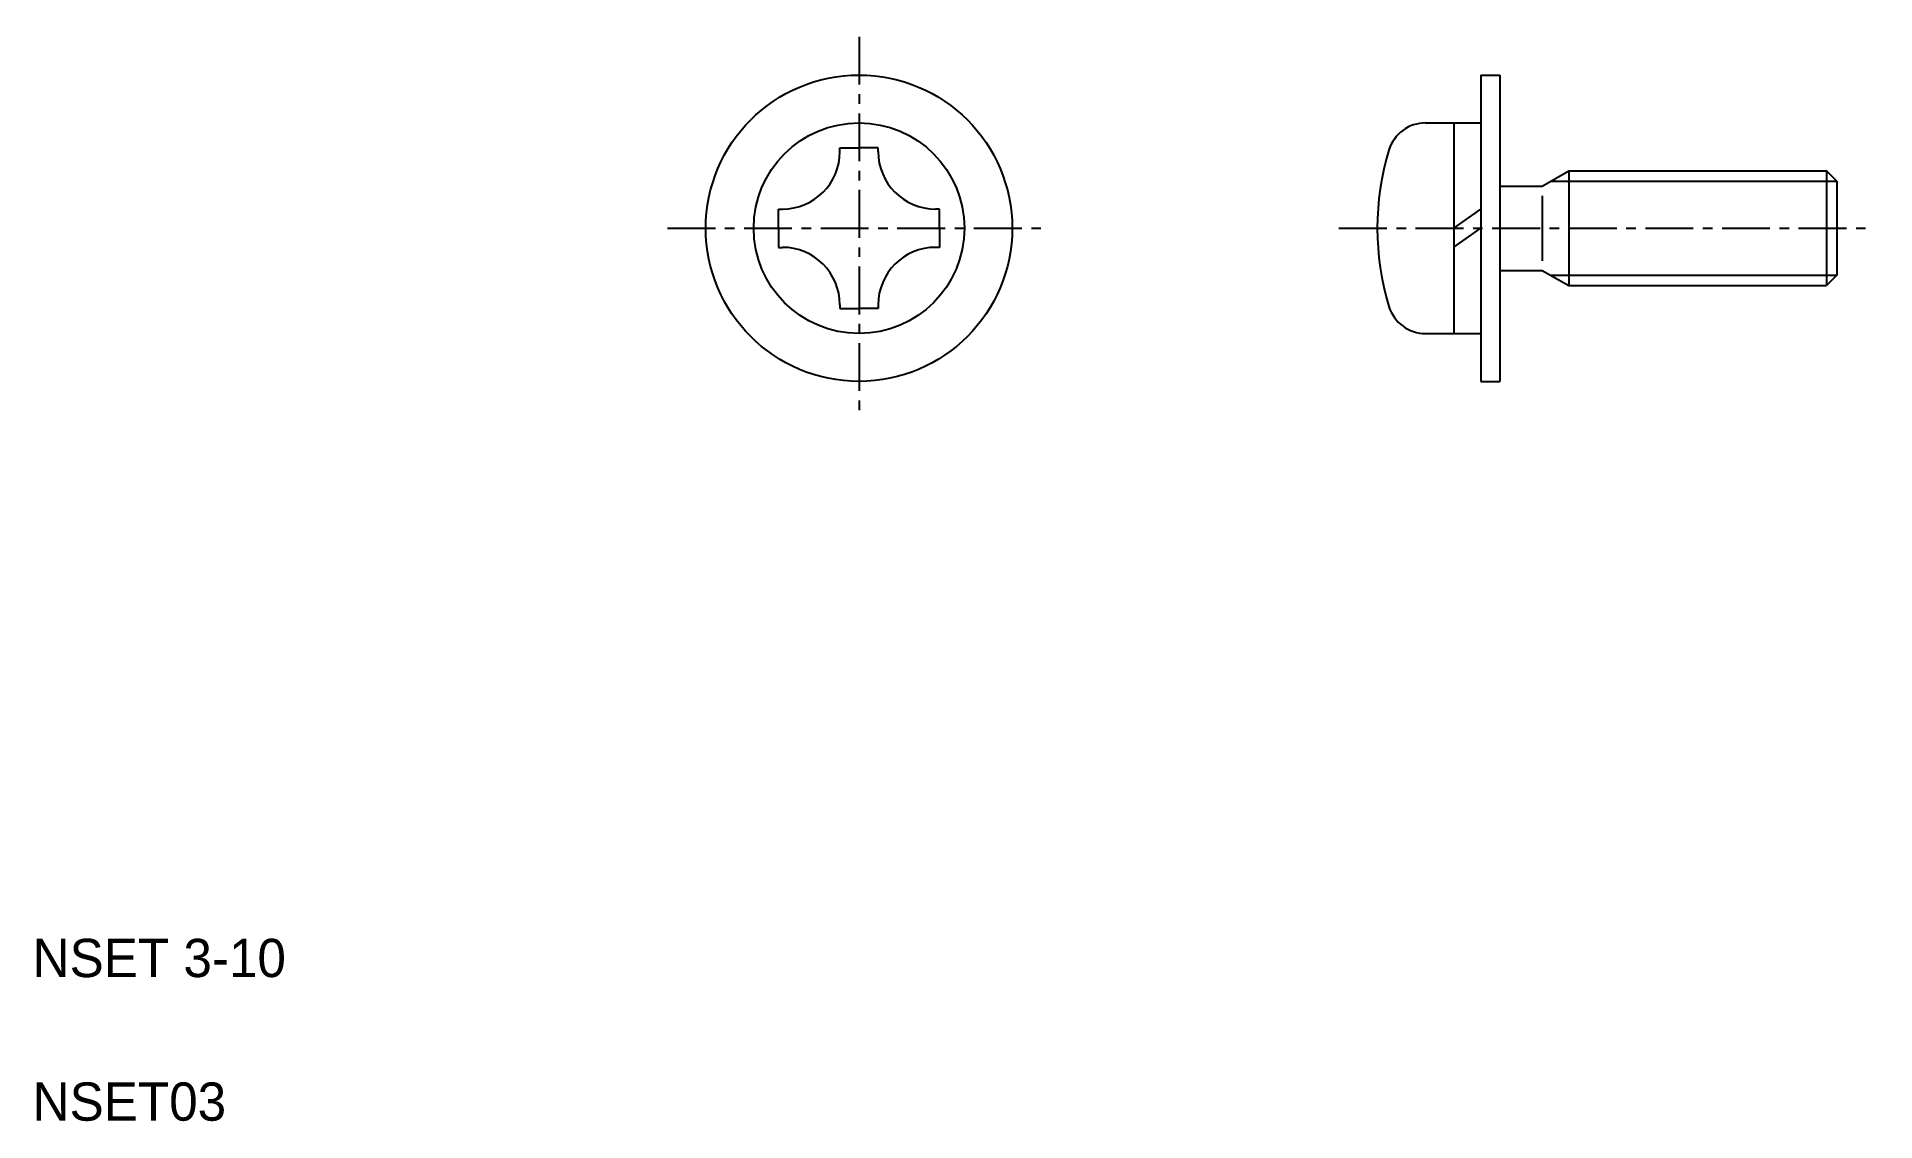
# Model space of a CAD drawing. Extents: x 128.6 to 176.6, y 128.2 to 156.5.
import ezdxf

# ---------------------------------------------------------------- set-up
doc = ezdxf.new("R2010")
doc.units = 0
doc.linetypes.add('CENTER', pattern=[2, 1.25, -0.25, 0.25, -0.25])
doc.layers.get('0').update_dxf_attribs({"linetype": 'CONTINUOUS'})
doc.layers.add('CENTER', color=1, linetype='CENTER')

msp = doc.modelspace()

# ---------------------------------------------------------------- linework, layer by layer
at = {"color": 7, "linetype": 'CONTINUOUS'}
for p, q in [((166.275, 155.495), (166.275, 147.495)), ((166.275, 155.495), (166.775, 155.495)), ((166.775, 155.495), (166.775, 147.495)), ((164.836, 154.245), (166.275, 154.245)), ((165.575, 154.245), (165.575, 148.745)), ((165.575, 154.245), (165.575, 154.245)), ((149.544, 153.595), (150.044, 153.595)), ((149.544, 153.495), (149.544, 153.595)), ((150.544, 153.595), (150.044, 153.595)), ((150.544, 153.495), (150.544, 153.595)), ((167.883, 152.595), (168.575, 152.995)), ((168.575, 152.995), (175.305, 152.995)), ((168.575, 152.995), (168.575, 149.995)), ((168.575, 152.995), (168.575, 149.995)), ((175.305, 152.995), (175.305, 149.995)), ((175.575, 152.725), (175.305, 152.995)), ((175.575, 152.725), (175.575, 150.266)), ((166.775, 152.595), (167.883, 152.595)), ((167.883, 152.345), (167.883, 150.645)), ((147.944, 151.995), (148.044, 151.995)), ((147.944, 151.495), (147.944, 151.995)), ((152.144, 151.995), (152.044, 151.995)), ((152.144, 151.495), (152.144, 151.995)), ((165.575, 151.499), (166.275, 151.995)), ((147.944, 151.495), (147.944, 150.995)), ((152.144, 151.495), (152.144, 150.995)), ((165.575, 150.999), (166.275, 151.492)), ((147.944, 150.995), (148.044, 150.995)), ((152.144, 150.995), (152.044, 150.995)), ((166.775, 150.395), (167.883, 150.395)), ((167.883, 150.395), (168.575, 149.995)), ((175.575, 150.266), (175.305, 149.995)), ((168.575, 149.995), (175.305, 149.995)), ((149.544, 149.495), (149.544, 149.395)), ((149.544, 149.395), (150.044, 149.395)), ((150.544, 149.395), (150.044, 149.395)), ((150.544, 149.495), (150.544, 149.395)), ((164.836, 148.745), (166.275, 148.745)), ((165.575, 148.745), (165.575, 148.745)), ((166.275, 147.495), (166.775, 147.495))]:
    msp.add_line(p, q, dxfattribs=at)
at = {"color": 3, "linetype": 'CONTINUOUS'}
for p, q in [((168.107, 152.725), (175.575, 152.725)), ((168.107, 150.266), (175.575, 150.266))]:
    msp.add_line(p, q, dxfattribs=at)
at = {"color": 7, "linetype": 'CONTINUOUS'}
for radius in [4, 2.75]:
    msp.add_circle((150.044, 151.495), radius, dxfattribs=at)
for centre, radius, start, end in [((164.836, 153.245), 1, 90, 163.0422), ((148.044, 153.495), 1.5, 270, 0), ((152.044, 153.495), 1.5, 180, 270), ((170.575, 151.495), 7, 163.0422, 196.9578), ((148.044, 149.495), 1.5, 0, 90), ((152.044, 149.495), 1.5, 90, 180), ((164.836, 149.745), 1, 196.9578, 270)]:
    msp.add_arc(centre, radius, start, end, dxfattribs=at)
at = {"layer": 'CENTER', "color": 1, "linetype": 'CENTER'}
for p, q in [((150.044, 156.495), (150.044, 146.495)), ((145.044, 151.495), (155.044, 151.495)), ((162.575, 151.495), (176.575, 151.495))]:
    msp.add_line(p, q, dxfattribs=at)

# ---------------------------------------------------------------- texts
at = {"color": 7, "linetype": 'CONTINUOUS'}
for s, p in [('NSET 3-10', (128.468, 131.936)), ('NSET03', (128.468, 128.186))]:
    msp.add_text(s, height=1, dxfattribs=at).set_placement(p)

doc.saveas('drawing.dxf')
